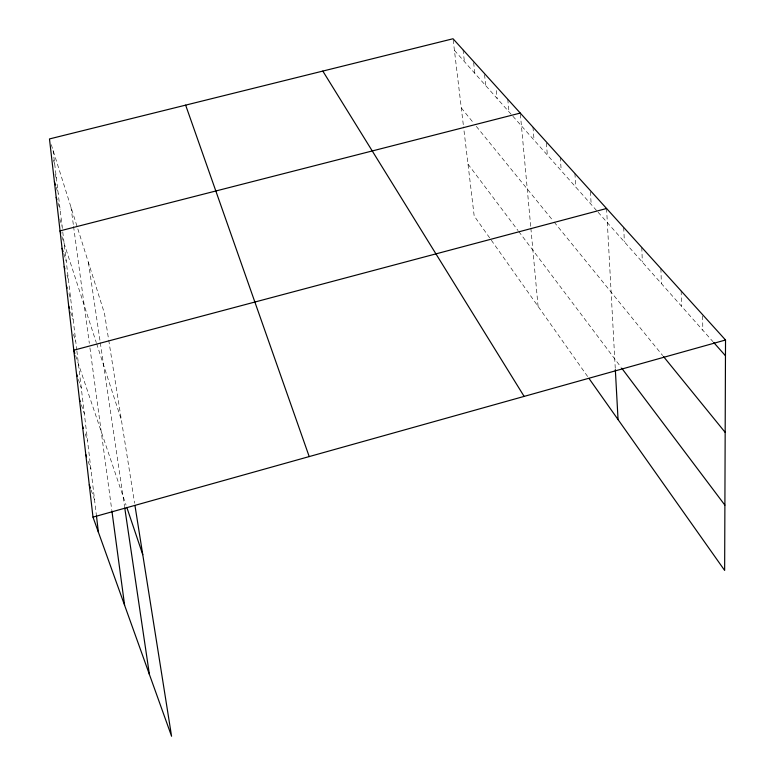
<?xml version="1.0" encoding="UTF-8"?>
<svg xmlns="http://www.w3.org/2000/svg" width="775" height="775" viewBox="0 0 775 775"><rect width="100%" height="100%" fill="white"/><g stroke="black" fill="none" stroke-linecap="round" stroke-linejoin="round"><path stroke-width="0.58" stroke-dasharray="3.88 2.91" d="M454.421 50.365L512.101 115.349M512.876 116.231L597.341 211.391M598.106 212.253L712.952 341.649M461.29 107.899L473.36 122.75M476.305 126.364L552.633 220.216M554.144 222.076L662.702 355.56M467.993 164.126L518.049 230.572M518.766 231.522L621.037 367.272M587.615 376.495L474.184 215.963L463.557 126.887M91.159 490.139L94.54 499.681M88.156 461.309L90.917 469.185M85.211 433.864L87.517 440.52M81.307 404.782L84.31 413.521M78.362 379.44L81.288 388.052M75.572 355.502L126.054 505.135M73.46 334.422L75.727 341.203M70.583 311.812L73.17 319.61M68.927 293.628L70.738 299.111M67.008 275.319L68.423 279.63M63.802 253.657L66.224 261.097M61.903 236.578L96.284 342.579M96.652 343.713L121.394 420.031M59.898 219.335L62.068 226.087M57.98 202.905L60.111 209.541M56.149 187.211L58.232 193.75M55.083 174.365L56.439 178.667M51.286 144.673L104.48 313.429L108.529 338.927M53.388 159.999L54.734 164.222M108.713 340.118L134.608 503.266M88.418 262.493L100.149 341.678M100.314 342.812L124.572 506.685M70.971 207.138L73.422 225.302M73.577 226.474L89.328 343.344M89.939 347.878L111.736 509.708M453.172 39.913L463.411 125.705M53.087 150.398L62.62 230.708M62.756 231.87L76.725 349.593M76.87 350.794L96.323 514.774M463.053 49.832L464.419 61.622M473.641 62.591L474.843 73.373M484.549 74.565L485.731 85.638M496.291 90.568L497.095 98.444M507.761 99.258L508.991 111.842M520.364 114.235L530.768 227.075M530.875 228.237L538.073 306.387M532.958 127.11L534.091 140.13M546.365 143.036L547.344 155.058M560.238 157.267L561.245 170.723M574.905 173.484L575.844 187.172M590.405 191.696L591.189 204.455M606.573 208.494L615.331 369.636M623.701 227.433L624.369 241.839M641.787 247.428L642.339 262.086M660.91 268.567L661.337 283.495M681.167 290.974L681.458 306.164M702.683 315.929L702.789 330.198"/><path stroke-width="1.16" d="M134.966 505.552L171.575 736.25L92.99 517.128L49.474 138.938L453.036 38.75L725.526 340.002L724.644 570.419L588.971 378.413M92.99 517.128L725.526 340.002M606.573 208.494L73.79 350.203L74.855 353.381M520.257 113.073L60.053 230.863L60.799 233.149M713.736 342.531L725.458 355.744M663.439 356.471L725.167 432.373M621.734 368.193L724.887 505.135M322.817 71.077L524.132 396.393M89.28 484.83L90.404 488.017M185.642 105.129L309.206 456.582M85.793 454.547L86.577 456.804M82.518 426.105L83.283 428.323M79.438 399.319L80.183 401.498M76.531 374.063L77.267 376.214M126.809 507.383L142.765 554.667M68.733 306.251L69.469 308.479M66.398 285.956L67.115 288.145M64.18 266.677L64.887 268.838M62.068 248.339L63.104 251.526M56.197 197.363L56.914 199.582M54.405 181.757L55.451 185.031M124.746 507.867L149.41 674.453M111.891 510.87L124.62 605.314M96.468 515.937L98.396 532.183M615.331 369.636L618.053 419.566"/></g></svg>
